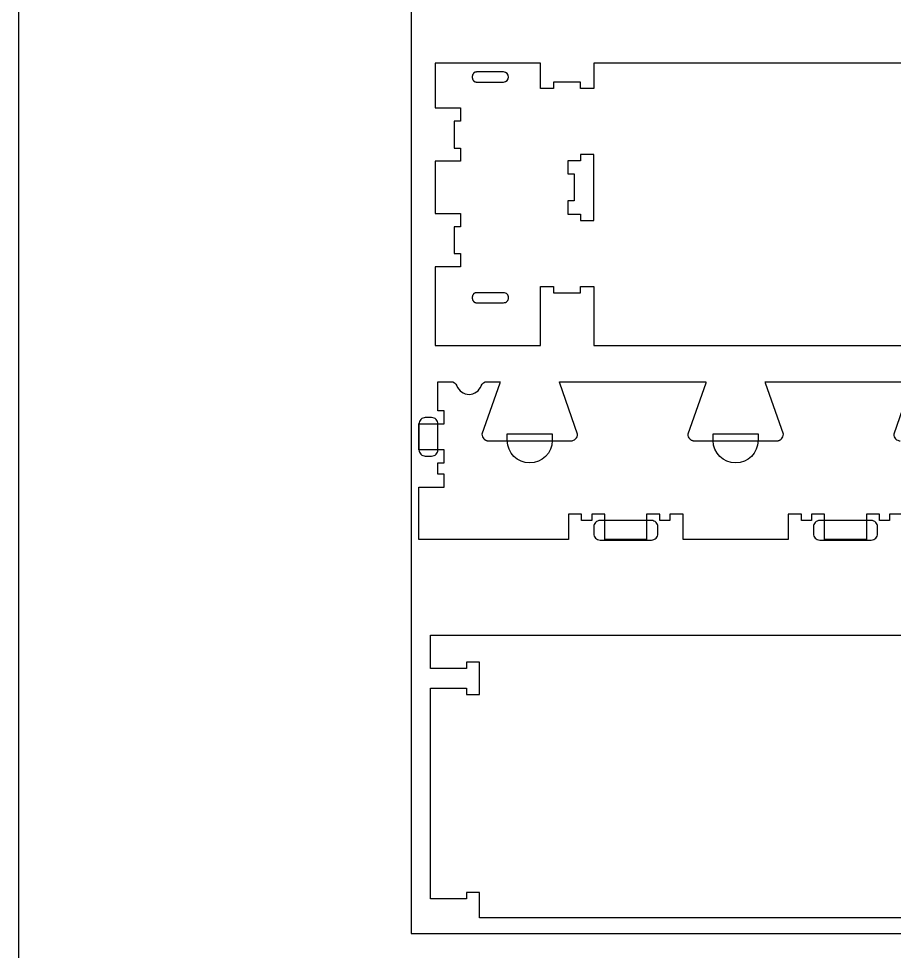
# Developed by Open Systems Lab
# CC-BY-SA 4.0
# Model space of a CAD drawing. Extents: x 0 to 4485, y 0 to 8771.
# Drawn here: x 0 to 829, y 3746 to 4629 of the extents above; entities that cross this region are included whole.
import ezdxf

# ---------------------------------------------------------------- set-up
doc = ezdxf.new("R2010")
doc.units = 0
for name, color, linetype in [('0_SHEET_SPRUCEPLY_2440X122', 1, 'CONTINUOUS'), ('3_ANYTOOL_CUTTHROUGH_INSID', 4, 'CONTINUOUS'), ('4_ANYTOOL_CUTTHROUGH_OUTSI', 5, 'CONTINUOUS'), ('5_ANYTOOL_HALF_MILL_9MM_IN', 3, 'CONTINUOUS'), ('DONOTCUT', 7, 'CONTINUOUS')]:
    doc.layers.add(name, color=color, linetype=linetype)

msp = doc.modelspace()

# ---------------------------------------------------------------- linework, layer by layer
at = {"layer": '0_SHEET_SPRUCEPLY_2440X122'}
msp.add_lwpolyline([(371.7, 4982.59), (371.7, 3762.59), (2811.7, 3762.59), (2811.7, 4982.59)], close=True, dxfattribs=at)
at = {"layer": '3_ANYTOOL_CUTTHROUGH_INSID', "color": 4}
for points in [[(459.09, 4578.54), (433.35, 4578.54), (433.26, 4578.53), (433.16, 4578.53), (433.06, 4578.52), (432.96, 4578.51), (432.87, 4578.5), (432.77, 4578.49), (432.67, 4578.47), (432.58, 4578.45), (432.48, 4578.43), (432.38, 4578.4), (432.28, 4578.37), (432.18, 4578.34), (432.09, 4578.3), (431.99, 4578.27), (431.9, 4578.23), (431.8, 4578.18), (431.71, 4578.13), (431.61, 4578.08), (431.52, 4578.03), (431.43, 4577.97), (431.34, 4577.92), (431.25, 4577.86), (431.16, 4577.79), (431.08, 4577.73), (430.99, 4577.66), (430.91, 4577.58), (430.83, 4577.51), (430.75, 4577.43), (430.67, 4577.35), (430.6, 4577.27), (430.52, 4577.19), (430.45, 4577.1), (430.38, 4577.01), (430.31, 4576.92), (430.25, 4576.83), (430.18, 4576.73), (430.12, 4576.64), (430.06, 4576.54), (430.01, 4576.44), (429.95, 4576.34), (429.9, 4576.24), (429.85, 4576.14), (429.8, 4576.04), (429.76, 4575.93), (429.72, 4575.83), (429.68, 4575.72), (429.64, 4575.61), (429.6, 4575.51), (429.57, 4575.4), (429.54, 4575.29), (429.51, 4575.18), (429.49, 4575.08), (429.46, 4574.97), (429.44, 4574.86), (429.42, 4574.75), (429.41, 4574.64), (429.39, 4574.53), (429.38, 4574.43), (429.37, 4574.32), (429.36, 4574.21), (429.35, 4574.11), (429.35, 4574), (429.35, 4573.89), (429.34, 4573.79), (429.35, 4573.68), (429.35, 4573.57), (429.35, 4573.47), (429.36, 4573.36), (429.37, 4573.25), (429.38, 4573.15), (429.39, 4573.04), (429.41, 4572.94), (429.42, 4572.83), (429.44, 4572.72), (429.46, 4572.61), (429.49, 4572.5), (429.51, 4572.39), (429.54, 4572.28), (429.57, 4572.17), (429.6, 4572.07), (429.64, 4571.96), (429.68, 4571.85), (429.72, 4571.75), (429.76, 4571.64), (429.8, 4571.54), (429.85, 4571.43), (429.9, 4571.33), (429.95, 4571.23), (430.01, 4571.13), (430.06, 4571.03), (430.12, 4570.93), (430.18, 4570.84), (430.25, 4570.74), (430.31, 4570.65), (430.38, 4570.56), (430.45, 4570.47), (430.52, 4570.39), (430.6, 4570.3), (430.67, 4570.22), (430.75, 4570.14), (430.83, 4570.06), (430.91, 4569.99), (430.99, 4569.92), (431.08, 4569.85), (431.16, 4569.78), (431.25, 4569.72), (431.34, 4569.66), (431.43, 4569.6), (431.52, 4569.54), (431.61, 4569.49), (431.71, 4569.44), (431.8, 4569.39), (431.9, 4569.35), (431.99, 4569.31), (432.09, 4569.27), (432.18, 4569.23), (432.28, 4569.2), (432.38, 4569.17), (432.48, 4569.15), (432.58, 4569.12), (432.67, 4569.1), (432.77, 4569.08), (432.87, 4569.07), (432.96, 4569.06), (433.06, 4569.05), (433.16, 4569.04), (433.26, 4569.04), (433.35, 4569.04), (459.09, 4569.04, 1)], [(459.09, 4360.04, 0.414214), (463.84, 4364.79, 0.414214), (459.09, 4369.54), (433.35, 4369.54), (433.26, 4369.53), (433.16, 4369.53), (433.06, 4369.52), (432.96, 4369.51), (432.87, 4369.5), (432.77, 4369.49), (432.67, 4369.47), (432.58, 4369.45), (432.48, 4369.43), (432.38, 4369.4), (432.28, 4369.37), (432.18, 4369.34), (432.09, 4369.3), (431.99, 4369.27), (431.9, 4369.23), (431.8, 4369.18), (431.71, 4369.13), (431.61, 4369.08), (431.52, 4369.03), (431.43, 4368.97), (431.34, 4368.92), (431.25, 4368.86), (431.16, 4368.79), (431.08, 4368.73), (430.99, 4368.66), (430.91, 4368.58), (430.83, 4368.51), (430.75, 4368.43), (430.67, 4368.35), (430.6, 4368.27), (430.52, 4368.19), (430.45, 4368.1), (430.38, 4368.01), (430.31, 4367.92), (430.25, 4367.83), (430.18, 4367.73), (430.12, 4367.64), (430.06, 4367.54), (430.01, 4367.44), (429.95, 4367.34), (429.9, 4367.24), (429.85, 4367.14), (429.8, 4367.04), (429.76, 4366.93), (429.72, 4366.83), (429.68, 4366.72), (429.64, 4366.61), (429.6, 4366.51), (429.57, 4366.4), (429.54, 4366.29), (429.51, 4366.18), (429.49, 4366.08), (429.46, 4365.97), (429.44, 4365.86), (429.42, 4365.75), (429.41, 4365.64), (429.39, 4365.53), (429.38, 4365.43), (429.37, 4365.32), (429.36, 4365.21), (429.35, 4365.11), (429.35, 4365), (429.35, 4364.89), (429.34, 4364.79), (429.35, 4364.68), (429.35, 4364.57), (429.35, 4364.47), (429.36, 4364.36), (429.37, 4364.25), (429.38, 4364.15), (429.39, 4364.04), (429.41, 4363.94), (429.42, 4363.83), (429.44, 4363.72), (429.46, 4363.61), (429.49, 4363.5), (429.51, 4363.39), (429.54, 4363.28), (429.57, 4363.17), (429.6, 4363.07), (429.64, 4362.96), (429.68, 4362.85), (429.72, 4362.75), (429.76, 4362.64), (429.8, 4362.54), (429.85, 4362.43), (429.9, 4362.33), (429.95, 4362.23), (430.01, 4362.13), (430.06, 4362.03), (430.12, 4361.93), (430.18, 4361.84), (430.25, 4361.74), (430.31, 4361.65), (430.38, 4361.56), (430.45, 4361.47), (430.52, 4361.39), (430.6, 4361.3), (430.67, 4361.22), (430.75, 4361.14), (430.83, 4361.06), (430.91, 4360.99), (430.99, 4360.92), (431.08, 4360.85), (431.16, 4360.78), (431.25, 4360.72), (431.34, 4360.66), (431.43, 4360.6), (431.52, 4360.54), (431.61, 4360.49), (431.71, 4360.44), (431.8, 4360.39), (431.9, 4360.35), (431.99, 4360.31), (432.09, 4360.27), (432.18, 4360.23), (432.28, 4360.2), (432.38, 4360.17), (432.48, 4360.15), (432.58, 4360.12), (432.67, 4360.1), (432.77, 4360.08), (432.87, 4360.07), (432.96, 4360.06), (433.06, 4360.05), (433.16, 4360.04), (433.26, 4360.04), (433.35, 4360.04)]]:
    msp.add_lwpolyline(points, format="xyb", close=True, dxfattribs=at)
msp.add_lwpolyline([(544.09, 4500.49), (531.84, 4500.49), (531.84, 4494.49), (519.84, 4494.49), (519.84, 4481.99), (525.84, 4481.99), (525.84, 4456.49), (519.84, 4456.49), (519.84, 4443.99), (531.84, 4443.99), (531.84, 4437.99), (544.34, 4437.99), (544.34, 4500.49)], close=True, dxfattribs=at)
at = {"layer": '4_ANYTOOL_CUTTHROUGH_OUTSI', "color": 5}
for points in [[(2343.84, 4587.04), (544.34, 4587.04), (544.34, 4563.04), (531.84, 4563.04), (531.84, 4569.04), (506.34, 4569.04), (506.34, 4563.04), (493.84, 4563.04), (493.84, 4587.04), (394.34, 4587.04), (394.34, 4544.54), (418.34, 4544.54), (418.34, 4532.04), (412.34, 4532.04), (412.34, 4506.54), (418.34, 4506.54), (418.34, 4494.04), (394.34, 4494.04), (394.34, 4444.54), (418.34, 4444.54), (418.34, 4432.04), (412.34, 4432.04), (412.34, 4406.54), (418.34, 4406.54), (418.34, 4394.04), (394.34, 4394.04), (394.34, 4319.54), (493.84, 4319.54), (493.84, 4375.54), (506.34, 4375.54), (506.34, 4369.54), (531.84, 4369.54), (531.84, 4375.54), (544.34, 4375.54), (544.34, 4319.54), (843.84, 4319.54)], [(906.63, 3777.62), (436.32, 3777.62), (436.32, 3801.62), (423.82, 3801.62), (423.82, 3795.62), (389.73, 3795.62), (389.73, 3995.12), (423.82, 3995.12), (423.82, 3989.12), (436.32, 3989.12), (436.32, 4019.62), (423.82, 4019.62), (423.82, 4013.62), (389.73, 4013.62), (389.73, 4045.12), (1553.23, 4045.12)]]:
    msp.add_lwpolyline(points, dxfattribs=at)
for points in [[(836.95, 4159.77), (824.45, 4159.77), (824.45, 4153.77), (814.95, 4153.77), (814.95, 4159.77), (802.45, 4159.77), (802.45, 4159.52), (802.45, 4135.77), (762.95, 4135.77), (762.95, 4159.52), (762.95, 4159.77), (750.45, 4159.77), (750.45, 4153.77), (740.95, 4153.77), (740.95, 4159.77), (728.45, 4159.77), (728.45, 4159.52), (728.45, 4135.77), (628.95, 4135.77), (628.95, 4159.52), (628.95, 4159.77), (616.45, 4159.77), (616.45, 4159.52), (616.45, 4153.77), (606.95, 4153.77), (606.95, 4159.52), (606.95, 4159.77), (594.45, 4159.77), (594.45, 4159.52), (594.45, 4135.77), (554.95, 4135.77), (554.95, 4159.52), (554.95, 4159.77), (542.45, 4159.77), (542.45, 4159.52), (542.45, 4153.77), (532.95, 4153.77), (532.95, 4159.52), (532.95, 4159.77), (520.45, 4159.77), (520.45, 4159.52), (520.45, 4135.77), (378.95, 4135.77), (378.95, 4185.27), (402.95, 4185.27), (402.95, 4185.52), (402.95, 4197.52), (402.95, 4197.77), (396.95, 4197.77), (396.95, 4208.27), (402.95, 4208.27), (402.95, 4208.52), (402.95, 4220.52), (402.95, 4220.77), (378.95, 4220.77), (378.95, 4245.27), (402.95, 4245.27), (402.95, 4245.52), (402.95, 4257.52), (402.95, 4257.77), (396.95, 4257.77), (396.95, 4285.27), (409.36, 4285.27), (409.36, 4285.27, -0.317837), (414.78, 4281.43, 0.707107), (437.88, 4281.43, -0.317837), (443.3, 4285.27), (455.7, 4285.27, -0.061485), (455.46, 4283.88), (438.57, 4235.6), (438.55, 4235.56), (438.55, 4235.52), (438.55, 4235.52, 0.198912), (440.38, 4231.1), (440.49, 4230.99), (440.6, 4230.89), (440.71, 4230.79), (440.83, 4230.69), (440.95, 4230.6), (441.07, 4230.51), (441.19, 4230.42), (441.32, 4230.33), (441.45, 4230.24), (441.58, 4230.16), (441.71, 4230.08), (441.85, 4230.01), (441.99, 4229.94), (442.13, 4229.87), (442.27, 4229.8), (442.41, 4229.74), (442.55, 4229.69), (442.7, 4229.63), (442.85, 4229.58), (442.99, 4229.53), (443.14, 4229.49), (443.29, 4229.45), (443.44, 4229.42), (443.59, 4229.39), (443.74, 4229.36), (443.9, 4229.33), (444.05, 4229.31), (444.2, 4229.3), (444.35, 4229.28), (444.5, 4229.28), (444.65, 4229.27), (444.8, 4229.27), (522.8, 4229.27, 0.414214), (529.05, 4235.52), (529.05, 4235.56), (529.04, 4235.6), (512.14, 4283.88), (512.14, 4283.88, -0.061485), (511.91, 4285.27), (650.6, 4285.27, -0.061485), (650.36, 4283.88), (633.47, 4235.6), (633.45, 4235.56), (633.45, 4235.52), (633.45, 4235.52, 0.198912), (635.28, 4231.1), (635.39, 4230.99), (635.5, 4230.89), (635.61, 4230.79), (635.73, 4230.69), (635.85, 4230.6), (635.97, 4230.51), (636.09, 4230.42), (636.22, 4230.33), (636.35, 4230.24), (636.48, 4230.16), (636.61, 4230.08), (636.75, 4230.01), (636.89, 4229.94), (637.03, 4229.87), (637.17, 4229.8), (637.31, 4229.74), (637.45, 4229.69), (637.6, 4229.63), (637.75, 4229.58), (637.89, 4229.53), (638.04, 4229.49), (638.19, 4229.45), (638.34, 4229.42), (638.49, 4229.39), (638.64, 4229.36), (638.8, 4229.33), (638.95, 4229.31), (639.1, 4229.3), (639.25, 4229.28), (639.4, 4229.28), (639.55, 4229.27), (639.7, 4229.27), (717.7, 4229.27), (717.85, 4229.27), (718, 4229.28), (718.15, 4229.28), (718.3, 4229.3), (718.45, 4229.31), (718.61, 4229.33), (718.76, 4229.36), (718.91, 4229.39), (719.06, 4229.42), (719.21, 4229.45), (719.36, 4229.49), (719.51, 4229.53), (719.66, 4229.58), (719.8, 4229.63), (719.95, 4229.69), (720.09, 4229.74), (720.24, 4229.8), (720.38, 4229.87), (720.52, 4229.94), (720.65, 4230.01), (720.79, 4230.08), (720.92, 4230.16), (721.05, 4230.24), (721.18, 4230.33), (721.31, 4230.42), (721.43, 4230.51), (721.56, 4230.6), (721.67, 4230.69), (721.79, 4230.79), (721.9, 4230.89), (722.01, 4230.99), (722.12, 4231.1, 0.198912), (723.95, 4235.52), (723.95, 4235.56), (723.94, 4235.6), (707.04, 4283.88), (707.04, 4283.88, -0.061485), (706.81, 4285.27), (845.5, 4285.27, -0.061485)], [(845.26, 4283.88), (828.37, 4235.6), (828.35, 4235.56), (828.35, 4235.52), (828.35, 4235.52, 0.414214), (834.6, 4229.27)]]:
    msp.add_lwpolyline(points, format="xyb", dxfattribs=at)
at = {"layer": '5_ANYTOOL_HALF_MILL_9MM_IN'}
for points in [[(384.95, 4251.27, 0.414214), (378.95, 4245.27), (378.95, 4220.77, 0.414214), (384.95, 4214.77), (390.95, 4214.77, 0.414214), (396.95, 4220.77), (396.95, 4245.27, 0.414214), (390.95, 4251.27)], [(505.05, 4229.52, -1), (462.55, 4229.52), (462.55, 4229.77), (462.55, 4235.77), (505.05, 4235.77), (505.05, 4229.77), (505.05, 4229.52)], [(699.95, 4229.52, -1), (657.45, 4229.52), (657.45, 4229.77), (657.45, 4235.77), (699.95, 4235.77), (699.95, 4229.77), (699.95, 4229.52)], [(550.33, 4153.77, 0.414214), (544.33, 4147.77), (544.33, 4141.27, 0.414214), (550.33, 4135.27), (599.08, 4135.27, 0.414214), (605.08, 4141.27), (605.08, 4147.77, 0.414214), (599.08, 4153.77)], [(758.33, 4153.77, 0.414214), (752.33, 4147.77), (752.33, 4141.27, 0.414214), (758.33, 4135.27), (807.08, 4135.27, 0.414214), (813.08, 4141.27), (813.08, 4147.77, 0.414214), (807.08, 4153.77)]]:
    msp.add_lwpolyline(points, format="xyb", close=True, dxfattribs=at)
at = {"layer": 'DONOTCUT'}
msp.add_lwpolyline([(0, 0), (3183.41, 0), (3183.41, 5593.43), (0, 5593.43)], close=True, dxfattribs=at)

doc.saveas('drawing.dxf')
